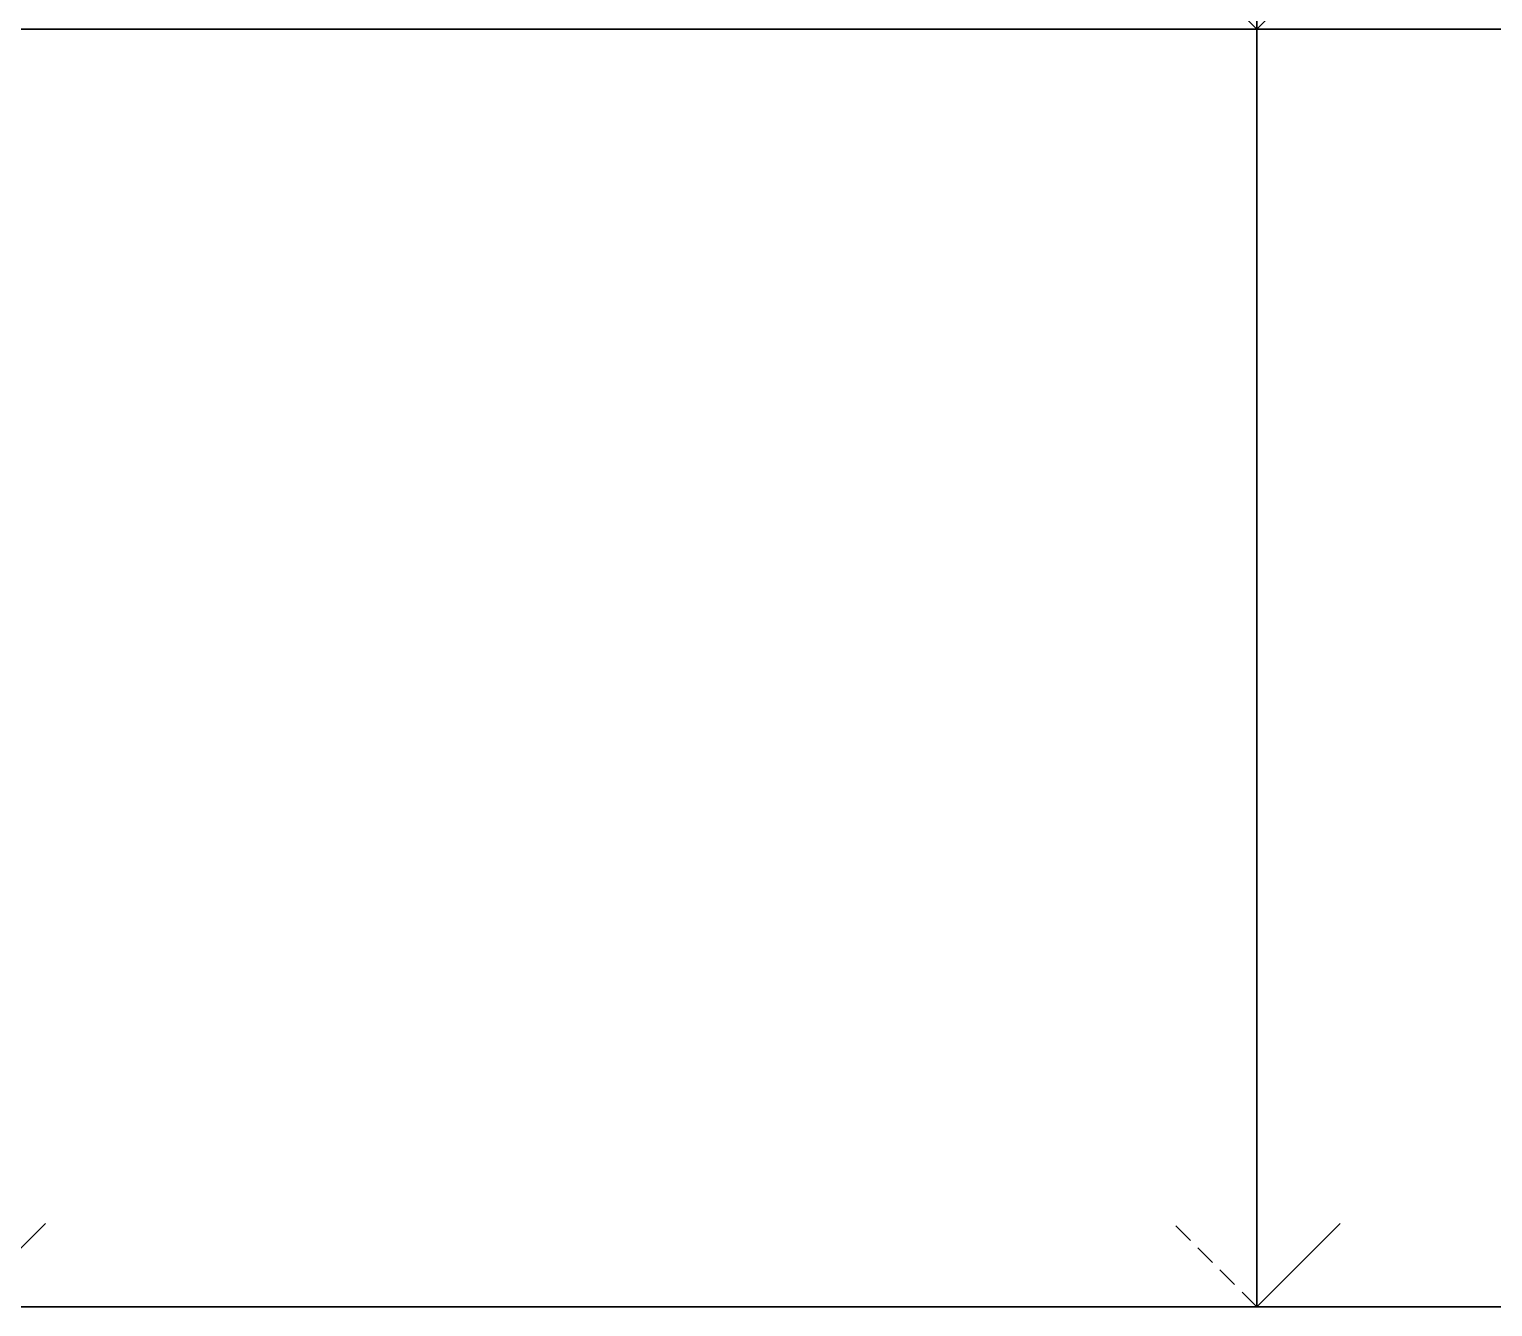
# Model space of a CAD drawing. Header units: inches. Extents: x -2661 to 42767, y -1222 to 9099.
# Drawn here: x -1144.4 to -1039, y 3623.5 to 3715.5 of the extents above; entities that cross this region are included whole.
import ezdxf
from ezdxf import colors
from ezdxf.entities.mleader import LeaderData, LeaderLine
from ezdxf.math import Vec2, Vec3

# ---------------------------------------------------------------- set-up
doc = ezdxf.new("R2010")
doc.units = ezdxf.units.IN
doc.header["$LTSCALE"] = 12
doc.header["$MEASUREMENT"] = 0
doc.linetypes.add('HIDDEN2', pattern=[0.1875, 0.125, -0.0625])
doc.layers.get('0').update_dxf_attribs({"linetype": 'CONTINUOUS'})
doc.layers.add('S-ANNO-GRID-NONPLOT', color=251, linetype='CONTINUOUS', plot=False)
doc.layers.add('S-ANNO-NOTE', color=4, linetype='CONTINUOUS')
doc.styles.add('Arial', font='arial.ttf', dxfattribs={"width": 0.85})

# ---------------------------------------------------------------- blocks, each defined once
blk = doc.blocks.new('Se_24x36_STARTERS_GRID')
for p, q in [((-93.21, -92), (-93.21, 276)), ((-93.21, 0), (-87.21, 6)), ((-186.42, 0), (-93.21, 0)), ((-93.21, 0), (0, 0)), ((-186.42, -92), (-180.42, -86)), ((-93.21, -92), (-87.21, -86)), ((-186.42, -92), (-93.21, -92)), ((-93.21, -92), (0, -92))]:
    blk.add_line(p, q)
at = {"linetype": 'HIDDEN2'}
for p, q in [((-93.21, 0), (-99.21, 6)), ((-93.21, -92), (-99.21, -86))]:
    blk.add_line(p, q, dxfattribs=at)

msp = doc.modelspace()

# ---------------------------------------------------------------- block references
at = {"layer": 'S-ANNO-GRID-NONPLOT'}
msp.add_blockref('Se_24x36_STARTERS_GRID', (-962.77277, 3715.54657), dxfattribs=at)

# ---------------------------------------------------------------- leaders
at = {"layer": 'S-ANNO-NOTE'}
ml = msp.add_multileader_mtext('Standard', dxfattribs=at)
ml.set_content('\\A1;BLOCKING, NOTCHED FOR RAFTER TAIL AS NEEDED', color=4, style='Arial')
ml.set_leader_properties(color=2)
ml.build(insert=Vec2(0, 0))
ml.multileader.update_dxf_attribs({"dogleg_length": 0.36, "arrow_head_size": 1.3125, "scale": 12})
ctx = ml.context
ctx.base_point, ctx.scale, ctx.char_height, ctx.arrow_head_size, ctx.landing_gap_size, ctx.plane_origin = Vec3(-892.6644, 3678.573), 12, 1.125, 1.3125, 1.08, Vec3(-832.79317, 3965.39944)
ctx.text_align_type = 2
notes = []
notes.append((ctx, [(0, (1, 1, 0), (-871.6771, 3678.573), (-1, 0), 1.5, [(0, [(-857.09822, 3689.63747)], 0, [])])]))
ctx.mtext.insert, ctx.mtext.width, ctx.mtext.alignment, ctx.mtext.flow_direction = Vec3(-874.2571, 3679.14509), 22.4117855, 3, 5
ml = msp.add_multileader_mtext('Standard', dxfattribs=at)
ml.set_content('ROOF JOIST PER PLAN', color=4, style='Arial')
ml.set_leader_properties(color=2)
ml.build(insert=Vec2(0, 0))
ml.multileader.update_dxf_attribs({"dogleg_length": 0.36, "arrow_head_size": 1.3125, "scale": 12})
ctx = ml.context
ctx.base_point, ctx.scale, ctx.char_height, ctx.arrow_head_size, ctx.landing_gap_size, ctx.plane_origin = Vec3(-890.11658, 3681.573), 12, 1.125, 1.3125, 1.08, Vec3(-828.3071, 3975.77037)
ctx.text_align_type = 2
notes.append((ctx, [(0, (1, 1, 0), (-871.6771, 3681.573), (-1, 0), 1.5, [(0, [(-869.09254, 3687.13848)], 0, [])])]))
ctx.mtext.insert, ctx.mtext.width, ctx.mtext.defined_height, ctx.mtext.alignment, ctx.mtext.flow_direction = Vec3(-874.2571, 3682.14509), 19.6936018, 1.26554, 3, 5
ml = msp.add_multileader_mtext('Standard', dxfattribs=at)
ml.set_content('\\A1;{\\f@Arial Unicode MS|b0|i0|c0|p34;FINISH, S.A.D.}', color=4, style='Arial')
ml.set_leader_properties(color=2)
ml.build(insert=Vec2(0, 0))
ml.multileader.update_dxf_attribs({"dogleg_length": 0.36, "arrow_head_size": 1.3125, "scale": 12})
ctx = ml.context
ctx.base_point, ctx.scale, ctx.char_height, ctx.arrow_head_size, ctx.landing_gap_size, ctx.plane_origin = Vec3(-884.09272, 3673.4717), 12, 1.125, 1.3125, 1.08, Vec3(-830.96298, 3972.98574)
ctx.text_align_type = 2
notes.append((ctx, [(0, (1, 1, 0), (-871.6771, 3673.4717), (-1, 0), 1.5, [(0, [(-861.59822, 3679.86179)], 0, [])])]))
ctx.mtext.insert, ctx.mtext.width, ctx.mtext.defined_height, ctx.mtext.alignment, ctx.mtext.flow_direction = Vec3(-874.2571, 3674.14509), 20.6931272, 3.81495, 3, 5
for ctx, leaders in notes:
    for number, flags, end, landing, length, lines in leaders:
        leader = LeaderData()
        leader.index, (leader.has_last_leader_line, leader.has_dogleg_vector, leader.attachment_direction) = number, flags
        leader.last_leader_point, leader.dogleg_vector, leader.dogleg_length = Vec3(end), Vec3(landing), length
        for number, points, colour, breaks in lines:
            line = LeaderLine()
            line.index, line.vertices, line.color, line.breaks = number, Vec3.list(points), colors.encode_raw_color(colour), breaks
            leader.lines.append(line)
        ctx.leaders.append(leader)

doc.saveas('drawing.dxf')
